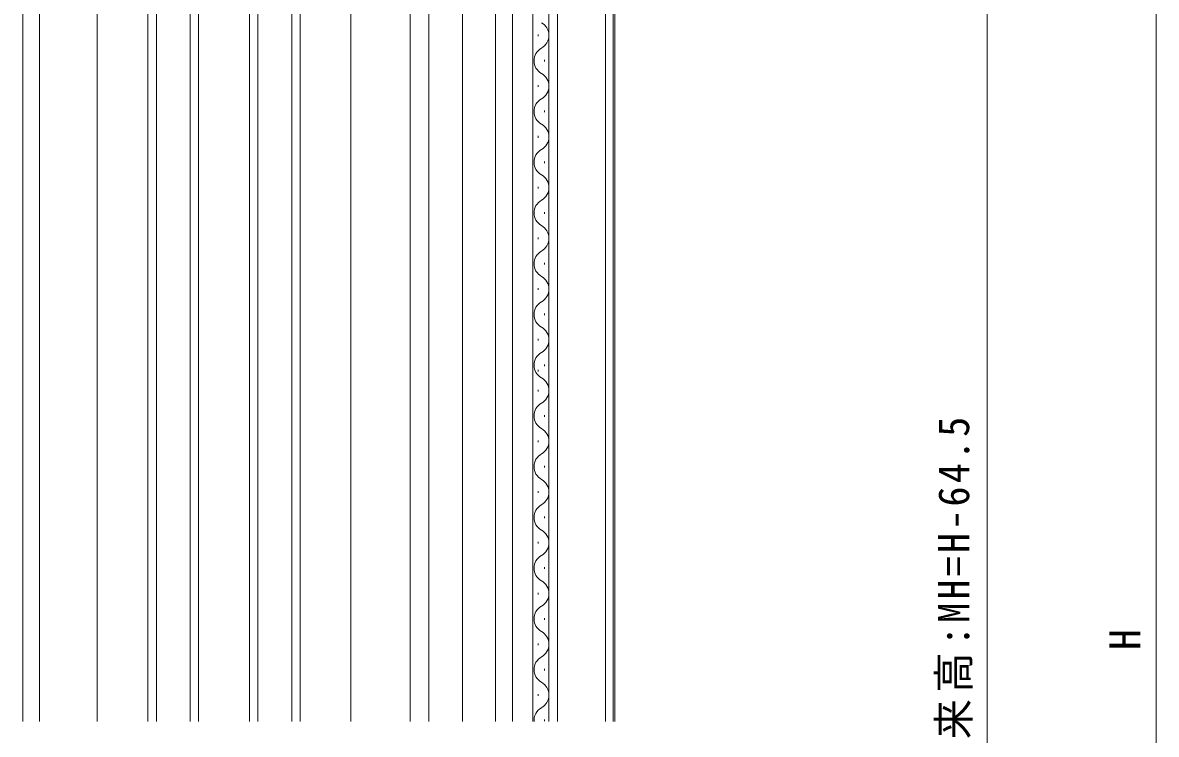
# Model space of a CAD drawing. Units: millimetres on the paper. Extents: x -420 to 373, y -297 to 267.
# Drawn here: x -347.7 to -213.7, y -17.1 to 67 of the extents above; entities that cross this region are included whole.
import ezdxf
from ezdxf.enums import TextEntityAlignment as Align

# ---------------------------------------------------------------- set-up
doc = ezdxf.new("R2010")
doc.units = ezdxf.units.MM
doc.layers.add('0-4_YKK_12', color=2, linetype='Continuous', lineweight=9)
doc.layers.add('0-7_YKK_D', color=6, linetype='Continuous', lineweight=9)
doc.styles.add('ＭＳ ゴシック', font='')
doc.styles.get('ＭＳ ゴシック').set_extended_font_data('MS Gothic')

msp = doc.modelspace()

# ---------------------------------------------------------------- linework, layer by layer
at = {"layer": '0-4_YKK_12'}
for p, q in [((-277.7, 174.4), (-277.7, -15.6)), ((-347.7, 142.073), (-347.7, -15.6)), ((-345.7, 138.4), (-345.7, -15.6)), ((-299.7, 125.4), (-299.7, -15.6)), ((-301.9, 119.4), (-301.9, -15.6)), ((-295.7, 104.3), (-295.7, -15.6)), ((-332.9, 101.4), (-332.9, -15.6)), ((-331.9, 101.4), (-331.9, -15.6)), ((-327.9, 101.4), (-327.9, -15.6)), ((-326.9, 101.4), (-326.9, -15.6)), ((-320.9, 101.4), (-320.9, -15.6)), ((-319.9, 101.4), (-319.9, -15.6)), ((-315.9, 101.4), (-315.9, -15.6)), ((-314.9, 101.4), (-314.9, -15.6)), ((-291.8, 100.4), (-291.8, -15.6)), ((-338.9, 86.4), (-338.9, -15.6)), ((-308.9, 86.4), (-308.9, -15.6)), ((-291.8, 81.9), (-291.8, -15.6)), ((-289.8, 81.9), (-289.8, -15.6)), ((-287.4, -15.6), (-287.4, 81.9)), ((-285.5, -15.6), (-285.5, 81.9)), ((-284.5, -15.6), (-284.5, 81.9)), ((-278.8, -15.6), (-278.8, 81.9)), ((-277.9, -15.6), (-277.9, 81.9)), ((-286.76, 65.45), (-286.76, 65.65)), ((-286, 62.45), (-286, 62.65)), ((-286.76, 59.45), (-286.76, 59.65)), ((-286, 56.45), (-286, 56.65)), ((-286.76, 53.45), (-286.76, 53.65)), ((-286, 50.45), (-286, 50.65)), ((-286.76, 47.45), (-286.76, 47.65)), ((-286, 44.45), (-286, 44.65)), ((-286.76, 41.45), (-286.76, 41.65)), ((-286, 38.45), (-286, 38.65)), ((-286.76, 35.45), (-286.76, 35.65)), ((-286, 32.45), (-286, 32.65)), ((-286.76, 29.45), (-286.76, 29.65)), ((-286.76, 25.8), (-286.76, 26)), ((-286, 26.45), (-286, 26.65)), ((-286.76, 23.45), (-286.76, 23.65)), ((-286, 20.45), (-286, 20.65)), ((-286.76, 17.45), (-286.76, 17.65)), ((-286, 14.45), (-286, 14.65)), ((-286.76, 11.45), (-286.76, 11.65)), ((-286, 8.45), (-286, 8.65)), ((-286.76, 5.45), (-286.76, 5.65)), ((-286, 2.45), (-286, 2.65)), ((-286.76, -0.55), (-286.76, -0.35)), ((-286, -3.55), (-286, -3.35)), ((-286.76, -6.55), (-286.76, -6.35)), ((-286, -9.55), (-286, -9.35)), ((-286.76, -12.55), (-286.76, -12.35)), ((-286, -15.55), (-286, -15.35))]:
    msp.add_line(p, q, dxfattribs=at)
for centre, start, end in [((-287.219, 65.55), 299.20267, 60.79758), ((-285.542, 62.55), 119.20267, 240.79758), ((-287.219, 59.55), 299.20267, 60.79758), ((-285.542, 56.55), 119.20267, 240.79758), ((-287.219, 53.55), 299.20267, 60.79758), ((-285.542, 50.55), 119.20267, 240.79758), ((-287.219, 47.55), 299.20267, 60.79758), ((-285.542, 44.55), 119.20267, 240.79758), ((-287.219, 41.55), 299.20267, 60.79758), ((-285.542, 38.55), 119.20267, 240.79758), ((-287.219, 35.55), 299.20267, 60.79758), ((-285.542, 32.55), 119.20267, 240.79758), ((-287.219, 29.55), 299.20267, 60.79758), ((-285.542, 26.55), 119.20267, 240.79758), ((-287.218, 23.55), 299.20267, 60.79758), ((-285.542, 20.55), 119.20267, 240.79758), ((-287.218, 17.55), 299.20267, 60.79758), ((-285.542, 14.55), 119.20267, 240.79758), ((-287.218, 11.55), 299.20267, 60.79758), ((-285.542, 8.55), 119.20267, 240.79758), ((-287.218, 5.55), 299.20267, 60.79758), ((-285.542, 2.55), 119.20267, 240.79758), ((-287.218, -0.45), 299.20267, 60.79758), ((-285.542, -3.45), 119.20267, 240.79758), ((-287.218, -6.45), 299.20267, 60.79758), ((-285.542, -9.45), 119.20267, 240.79758), ((-287.218, -12.45), 299.20267, 60.79758), ((-285.542, -15.45), 119.20267, 185.00771)]:
    msp.add_arc(centre, 1.718, start, end, dxfattribs=at)
at = {"layer": '0-7_YKK_D'}
for p, q in [((-213.7, -148.6), (-213.7, 137.4)), ((-233.7, 106.9), (-233.7, -113.6))]:
    msp.add_line(p, q, dxfattribs=at)

# ---------------------------------------------------------------- texts
at = {"layer": '0-7_YKK_D', "color": 3, "style": 'ＭＳ ゴシック'}
msp.add_text('H', height=3.666, rotation=90, dxfattribs=at).set_placement((-214.5, -7.147), align=Align.BOTTOM_LEFT)
at = {"layer": '0-7_YKK_D', "color": 3, "insert": (-235.401, -34.209), "char_height": 3.666, "attachment_point": 7, "rotation": 90, "style": 'ＭＳ ゴシック'}
msp.add_mtext('\\T1.16;\\W0.95;網戸出来高:MH=H-64.5', dxfattribs=at)

doc.saveas('drawing.dxf')
